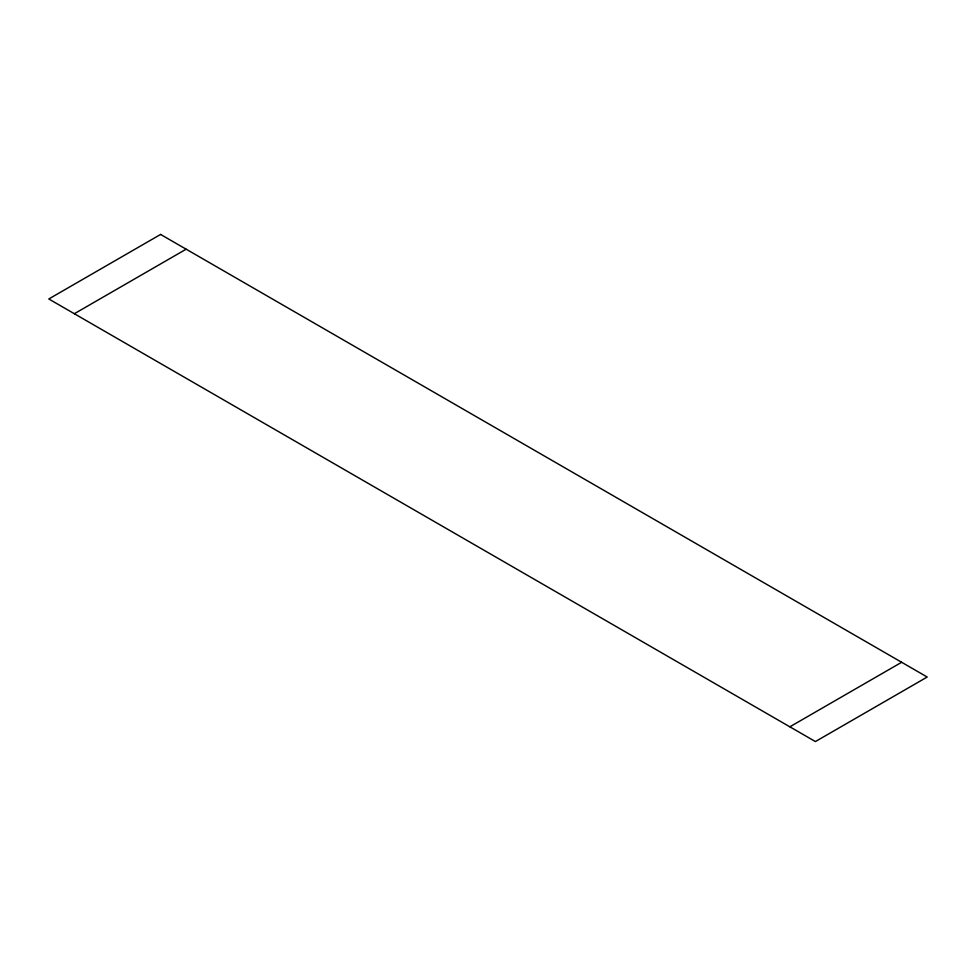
<?xml version="1.0" encoding="UTF-8"?>
<svg xmlns="http://www.w3.org/2000/svg" width="976" height="976" viewBox="0 0 976 976"><rect width="100%" height="100%" fill="white"/><g stroke="black" fill="none" stroke-linecap="round" stroke-linejoin="round"><path stroke-width="1.46" d="M74.359 313.723L186.148 249.185M789.852 726.815L901.641 662.277M160.601 234.435L48.8 298.973L815.399 741.565L927.2 677.027L160.601 234.435"/></g></svg>
